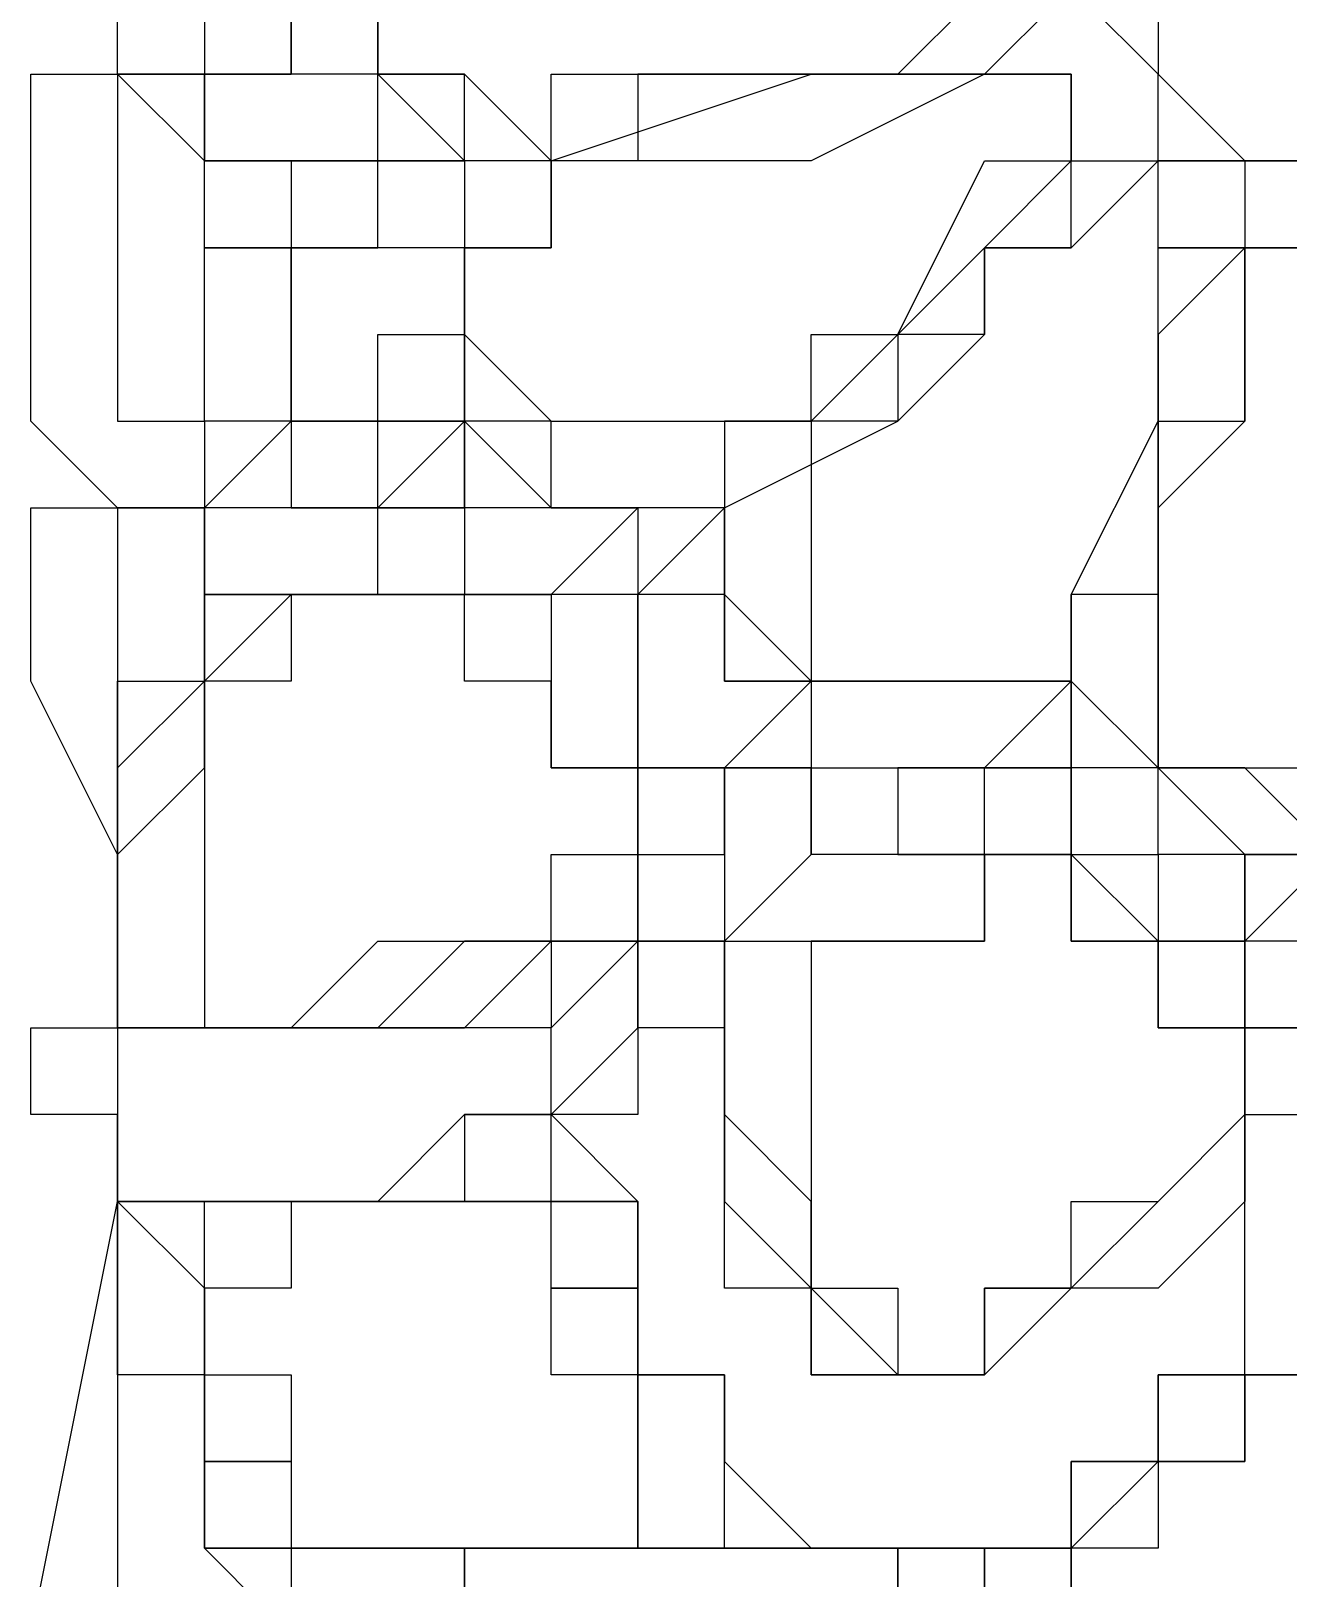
# Model space of a CAD drawing. Header units: millimetres. Extents: x 0 to 600, y 0 to 450.
# Drawn here: x 457 to 471.5, y 206.66 to 224.5 of the extents above; entities that cross this region are included whole.
import ezdxf

# ---------------------------------------------------------------- set-up
doc = ezdxf.new("R2010")
doc.units = ezdxf.units.MM
doc.layers.add('Engraving', color=1, linetype='Continuous')

msp = doc.modelspace()

# ---------------------------------------------------------------- linework, layer by layer
at = {"layer": 'Engraving'}
for p, q in [((458, 224), (458, 225)), ((459, 225), (459, 224)), ((460, 224), (460, 225)), ((460, 224), (460, 225)), ((460, 225), (460, 224)), ((461, 225), (461, 224)), ((461, 224), (461, 225)), ((461, 225), (461, 224)), ((467, 224), (468, 225)), ((469, 225), (468, 224)), ((470, 224), (469, 225)), ((470, 225), (470, 224)), ((457, 222), (457, 224)), ((457, 224), (458, 224)), ((458, 224), (458, 224)), ((458, 224), (458, 224)), ((458, 224), (458, 224)), ((458, 224), (458, 224)), ((458, 224), (458, 224)), ((458, 224), (458, 224)), ((458, 224), (459, 224)), ((459, 223), (458, 224)), ((458, 224), (458, 224)), ((458, 224), (458, 224)), ((458, 224), (458, 224)), ((458, 224), (458, 224)), ((458, 224), (458, 223)), ((459, 224), (458, 224)), ((458, 224), (458, 224)), ((459, 224), (459, 224)), ((459, 224), (459, 223)), ((459, 223), (459, 224)), ((459, 224), (459, 224)), ((459, 224), (459, 224)), ((459, 224), (460, 224)), ((460, 224), (459, 224)), ((459, 224), (459, 224)), ((459, 224), (459, 224)), ((459, 224), (459, 224)), ((459, 224), (459, 223)), ((459, 224), (459, 224)), ((461, 224), (460, 224)), ((460, 224), (460, 224)), ((461, 224), (461, 224)), ((461, 224), (461, 224)), ((461, 224), (461, 224)), ((461, 224), (461, 224)), ((461, 224), (461, 224)), ((461, 224), (461, 224)), ((461, 224), (462, 223)), ((461, 223), (461, 224)), ((461, 224), (461, 224)), ((462, 224), (461, 224)), ((461, 224), (461, 224)), ((461, 224), (461, 224)), ((461, 224), (462, 224)), ((462, 223), (462, 224)), ((462, 224), (462, 224)), ((462, 224), (462, 224)), ((462, 224), (463, 223)), ((463, 223), (466, 224)), ((463, 223), (463, 224)), ((463, 224), (464, 224)), ((465, 224), (464, 224)), ((464, 224), (464, 223)), ((464, 224), (464, 224)), ((464, 224), (465, 224)), ((464, 224), (464, 224)), ((466, 224), (465, 224)), ((465, 224), (465, 224)), ((465, 224), (466, 224)), ((466, 224), (467, 224)), ((468, 224), (466, 223)), ((467, 224), (466, 224)), ((466, 224), (466, 224)), ((466, 224), (466, 224)), ((466, 224), (467, 224)), ((467, 224), (467, 224)), ((467, 224), (468, 224)), ((468, 224), (467, 224)), ((467, 224), (467, 224)), ((468, 224), (469, 224)), ((469, 224), (468, 224)), ((468, 224), (468, 224)), ((468, 224), (468, 224)), ((469, 224), (469, 224)), ((469, 224), (469, 224)), ((469, 224), (469, 224)), ((469, 224), (469, 224)), ((469, 224), (469, 224)), ((469, 224), (469, 223)), ((469, 223), (469, 224)), ((469, 224), (469, 224)), ((469, 224), (469, 224)), ((469, 224), (469, 224)), ((469, 224), (469, 224)), ((470, 223), (470, 224)), ((470, 224), (470, 224)), ((470, 224), (470, 224)), ((470, 224), (470, 224)), ((470, 224), (470, 224)), ((470, 224), (471, 223)), ((458, 223), (458, 222)), ((459, 223), (459, 223)), ((459, 223), (460, 223)), ((459, 222), (459, 223)), ((459, 223), (459, 223)), ((459, 223), (459, 223)), ((460, 223), (459, 223)), ((459, 223), (459, 223)), ((459, 223), (460, 223)), ((460, 223), (460, 222)), ((460, 223), (460, 223)), ((461, 223), (460, 223)), ((460, 223), (460, 223)), ((460, 223), (460, 223)), ((460, 223), (460, 223)), ((460, 223), (460, 223)), ((460, 223), (460, 223)), ((460, 223), (460, 223)), ((460, 223), (461, 223)), ((461, 222), (461, 223)), ((461, 223), (462, 223)), ((462, 223), (461, 223)), ((461, 223), (461, 223)), ((461, 223), (461, 223)), ((461, 223), (462, 223)), ((462, 223), (461, 223)), ((461, 223), (461, 223)), ((461, 223), (461, 223)), ((461, 223), (461, 223)), ((462, 223), (462, 223)), ((462, 223), (462, 223)), ((462, 223), (462, 222)), ((462, 223), (462, 223)), ((462, 223), (462, 223)), ((462, 223), (462, 223)), ((462, 223), (462, 223)), ((462, 223), (462, 223)), ((462, 223), (462, 223)), ((462, 223), (462, 223)), ((463, 223), (462, 223)), ((462, 223), (462, 223)), ((462, 223), (462, 223)), ((463, 222), (463, 223)), ((463, 223), (463, 223)), ((463, 223), (463, 223)), ((464, 223), (463, 223)), ((463, 223), (463, 223)), ((463, 223), (463, 222)), ((463, 223), (463, 223)), ((464, 223), (463, 223)), ((463, 223), (463, 223)), ((463, 223), (463, 223)), ((463, 223), (463, 223)), ((463, 223), (463, 223)), ((465, 223), (464, 223)), ((464, 223), (464, 223)), ((466, 223), (465, 223)), ((466, 223), (466, 223)), ((467, 221), (468, 223)), ((469, 223), (468, 222)), ((468, 223), (469, 223)), ((469, 222), (469, 223)), ((469, 223), (470, 223)), ((470, 223), (469, 222)), ((469, 223), (469, 223)), ((469, 223), (469, 223)), ((469, 223), (469, 223)), ((469, 223), (469, 223)), ((469, 223), (469, 223)), ((469, 223), (469, 223)), ((470, 223), (470, 223)), ((470, 223), (470, 223)), ((470, 223), (470, 223)), ((470, 223), (471, 223)), ((470, 222), (470, 223)), ((470, 223), (470, 223)), ((470, 223), (470, 223)), ((470, 223), (470, 223)), ((471, 223), (470, 223)), ((471, 223), (471, 223)), ((471, 223), (471, 223)), ((471, 223), (471, 222)), ((471, 223), (471, 223)), ((472, 223), (471, 223)), ((471, 223), (471, 223)), ((471, 223), (471, 223)), ((471, 223), (471, 223)), ((471, 223), (472, 223)), ((457, 220), (457, 222)), ((458, 222), (458, 220)), ((459, 221), (459, 222)), ((459, 222), (460, 222)), ((460, 222), (459, 222)), ((460, 222), (460, 222)), ((460, 222), (460, 222)), ((460, 222), (460, 221)), ((460, 222), (460, 222)), ((460, 222), (460, 222)), ((460, 221), (460, 222)), ((460, 222), (460, 222)), ((460, 222), (460, 222)), ((460, 222), (461, 222)), ((461, 222), (460, 222)), ((460, 222), (460, 221)), ((461, 222), (461, 222)), ((462, 222), (461, 222)), ((461, 222), (461, 222)), ((461, 222), (461, 222)), ((461, 222), (461, 222)), ((462, 221), (462, 222)), ((462, 222), (462, 222)), ((462, 222), (462, 222)), ((462, 222), (462, 222)), ((462, 222), (463, 222)), ((463, 222), (462, 222)), ((462, 222), (462, 222)), ((462, 222), (462, 221)), ((462, 222), (462, 222)), ((462, 222), (462, 222)), ((462, 222), (462, 221)), ((462, 221), (462, 222)), ((462, 222), (462, 222)), ((462, 222), (462, 222)), ((462, 222), (462, 222)), ((462, 222), (462, 222)), ((462, 222), (462, 222)), ((462, 222), (462, 222)), ((463, 222), (463, 222)), ((463, 222), (463, 222)), ((468, 222), (466, 220)), ((468, 221), (468, 222)), ((468, 222), (469, 222)), ((469, 222), (468, 222)), ((468, 222), (468, 221)), ((471, 222), (470, 221)), ((470, 221), (470, 222)), ((470, 222), (471, 222)), ((471, 222), (470, 222)), ((470, 222), (470, 222)), ((471, 221), (471, 222)), ((471, 222), (471, 222)), ((471, 222), (472, 222)), ((472, 222), (471, 222)), ((471, 222), (471, 221)), ((471, 222), (471, 222)), ((471, 222), (471, 222)), ((459, 220), (459, 221)), ((459, 221), (459, 221)), ((459, 221), (459, 221)), ((460, 221), (460, 221)), ((460, 221), (460, 220)), ((460, 220), (460, 221)), ((460, 221), (460, 221)), ((460, 221), (460, 221)), ((460, 221), (460, 221)), ((460, 221), (460, 221)), ((460, 221), (460, 220)), ((461, 220), (461, 221)), ((461, 221), (462, 221)), ((462, 220), (462, 221)), ((462, 221), (462, 221)), ((462, 221), (462, 221)), ((462, 221), (462, 221)), ((462, 221), (462, 221)), ((462, 221), (463, 220)), ((462, 221), (462, 221)), ((462, 221), (462, 220)), ((462, 221), (462, 221)), ((462, 221), (462, 221)), ((462, 221), (462, 221)), ((466, 220), (466, 221)), ((466, 221), (467, 221)), ((467, 220), (468, 221)), ((468, 221), (467, 221)), ((467, 221), (467, 220)), ((468, 221), (468, 221)), ((468, 221), (468, 221)), ((470, 221), (470, 220)), ((470, 220), (470, 221)), ((470, 221), (470, 221)), ((471, 220), (471, 221)), ((471, 221), (471, 221)), ((471, 221), (471, 221)), ((471, 221), (471, 220)), ((458, 219), (457, 220)), ((458, 220), (458, 220)), ((458, 220), (458, 220)), ((458, 220), (458, 220)), ((458, 220), (459, 220)), ((459, 219), (460, 220)), ((460, 220), (459, 220)), ((459, 220), (459, 219)), ((459, 220), (459, 220)), ((459, 220), (459, 220)), ((460, 220), (460, 220)), ((460, 220), (460, 220)), ((460, 220), (460, 220)), ((460, 220), (460, 220)), ((460, 220), (460, 220)), ((460, 220), (460, 220)), ((460, 220), (461, 220)), ((461, 220), (460, 220)), ((460, 220), (460, 220)), ((460, 220), (460, 220)), ((460, 220), (460, 219)), ((460, 220), (460, 220)), ((461, 220), (460, 220)), ((460, 220), (460, 220)), ((460, 220), (460, 220)), ((460, 220), (461, 220)), ((461, 220), (462, 220)), ((462, 220), (461, 219)), ((461, 219), (461, 220)), ((461, 220), (461, 220)), ((462, 220), (461, 220)), ((462, 219), (462, 220)), ((462, 220), (462, 220)), ((462, 220), (462, 220)), ((462, 220), (462, 220)), ((462, 220), (463, 219)), ((462, 219), (462, 220)), ((462, 220), (462, 220)), ((462, 220), (462, 219)), ((462, 220), (462, 220)), ((462, 220), (462, 220)), ((463, 220), (462, 220)), ((462, 220), (462, 220)), ((462, 220), (462, 220)), ((462, 220), (462, 220)), ((463, 219), (463, 220)), ((463, 220), (463, 220)), ((463, 220), (463, 220)), ((463, 220), (463, 220)), ((463, 220), (463, 220)), ((463, 220), (464, 220)), ((464, 220), (464, 220)), ((464, 220), (464, 220)), ((464, 220), (465, 220)), ((465, 219), (467, 220)), ((466, 220), (465, 220)), ((465, 220), (465, 219)), ((465, 220), (465, 220)), ((465, 220), (465, 220)), ((465, 220), (465, 220)), ((465, 220), (465, 220)), ((465, 220), (466, 220)), ((465, 220), (465, 220)), ((467, 220), (466, 220)), ((466, 220), (466, 220)), ((466, 220), (466, 219)), ((466, 220), (466, 220)), ((469, 218), (470, 220)), ((470, 218), (470, 220)), ((470, 220), (471, 220)), ((471, 220), (470, 219)), ((470, 220), (470, 218)), ((471, 220), (471, 220)), ((457, 217), (457, 219)), ((457, 219), (458, 219)), ((458, 219), (458, 219)), ((458, 219), (458, 219)), ((458, 219), (459, 219)), ((459, 219), (458, 219)), ((458, 219), (458, 219)), ((458, 219), (458, 217)), ((459, 219), (458, 219)), ((458, 219), (458, 219)), ((458, 219), (458, 219)), ((458, 219), (458, 219)), ((459, 219), (459, 219)), ((459, 219), (459, 219)), ((459, 219), (459, 219)), ((459, 219), (459, 218)), ((459, 218), (459, 219)), ((459, 219), (459, 219)), ((459, 219), (459, 219)), ((460, 219), (459, 219)), ((459, 219), (459, 219)), ((459, 219), (459, 219)), ((461, 219), (460, 219)), ((460, 219), (460, 219)), ((460, 219), (460, 219)), ((460, 219), (460, 219)), ((460, 219), (461, 219)), ((460, 219), (460, 219)), ((460, 219), (460, 219)), ((460, 219), (460, 219)), ((460, 219), (460, 219)), ((460, 219), (460, 219)), ((460, 219), (460, 219)), ((460, 219), (460, 219)), ((460, 219), (460, 219)), ((460, 219), (460, 219)), ((461, 218), (461, 219)), ((461, 219), (461, 219)), ((461, 219), (462, 219)), ((462, 219), (461, 219)), ((461, 219), (462, 219)), ((461, 219), (461, 219)), ((461, 219), (461, 219)), ((461, 219), (461, 219)), ((461, 219), (461, 219)), ((463, 219), (462, 219)), ((462, 219), (462, 218)), ((463, 219), (463, 219)), ((463, 219), (464, 219)), ((463, 218), (464, 219)), ((464, 219), (463, 219)), ((463, 219), (463, 219)), ((463, 219), (463, 219)), ((463, 219), (463, 219)), ((464, 219), (463, 219)), ((463, 219), (463, 219)), ((464, 218), (465, 219)), ((464, 219), (464, 219)), ((464, 219), (464, 219)), ((464, 219), (464, 219)), ((464, 219), (464, 219)), ((464, 219), (464, 219)), ((464, 219), (464, 219)), ((464, 219), (464, 219)), ((464, 219), (464, 218)), ((464, 219), (464, 219)), ((464, 219), (464, 219)), ((464, 219), (464, 219)), ((464, 219), (464, 219)), ((464, 219), (464, 219)), ((465, 219), (464, 219)), ((464, 219), (464, 219)), ((465, 219), (465, 219)), ((465, 219), (465, 219)), ((465, 219), (465, 219)), ((465, 219), (465, 219)), ((465, 219), (465, 218)), ((465, 218), (465, 219)), ((465, 219), (465, 219)), ((465, 219), (465, 219)), ((465, 219), (465, 219)), ((466, 219), (466, 219)), ((466, 219), (466, 219)), ((466, 219), (466, 218)), ((470, 219), (470, 218)), ((459, 217), (460, 218)), ((459, 218), (460, 218)), ((460, 218), (459, 218)), ((459, 218), (459, 217)), ((459, 217), (459, 218)), ((459, 218), (459, 218)), ((460, 218), (460, 218)), ((460, 218), (460, 218)), ((460, 218), (460, 218)), ((460, 218), (461, 218)), ((461, 218), (460, 218)), ((460, 218), (460, 218)), ((460, 218), (460, 218)), ((460, 218), (460, 218)), ((460, 218), (460, 217)), ((461, 218), (461, 218)), ((461, 218), (461, 218)), ((461, 218), (461, 218)), ((461, 218), (462, 218)), ((462, 218), (461, 218)), ((461, 218), (461, 218)), ((461, 218), (461, 218)), ((461, 218), (461, 218)), ((462, 218), (461, 218)), ((461, 218), (461, 218)), ((462, 218), (462, 218)), ((462, 218), (463, 218)), ((462, 217), (462, 218)), ((462, 218), (462, 218)), ((462, 218), (462, 218)), ((463, 218), (462, 218)), ((462, 218), (462, 218)), ((462, 218), (462, 218)), ((462, 218), (462, 218)), ((462, 218), (463, 218)), ((463, 218), (463, 218)), ((463, 218), (463, 217)), ((464, 218), (463, 218)), ((463, 218), (463, 218)), ((463, 218), (463, 218)), ((463, 218), (463, 218)), ((463, 218), (463, 218)), ((463, 218), (463, 218)), ((463, 218), (463, 218)), ((463, 218), (463, 218)), ((464, 217), (464, 218)), ((464, 218), (464, 218)), ((464, 218), (464, 218)), ((465, 218), (464, 218)), ((464, 218), (464, 218)), ((464, 218), (464, 218)), ((464, 218), (464, 217)), ((465, 218), (465, 218)), ((465, 218), (465, 218)), ((465, 218), (465, 217)), ((465, 217), (465, 218)), ((465, 218), (465, 218)), ((465, 218), (465, 218)), ((465, 218), (465, 218)), ((465, 218), (465, 218)), ((466, 217), (465, 218)), ((465, 218), (465, 218)), ((465, 218), (465, 218)), ((466, 218), (466, 218)), ((466, 218), (466, 218)), ((466, 218), (466, 218)), ((466, 218), (466, 217)), ((470, 218), (469, 218)), ((469, 218), (469, 218)), ((469, 218), (469, 217)), ((469, 217), (469, 218)), ((469, 218), (469, 218)), ((469, 218), (469, 218)), ((469, 218), (469, 218)), ((470, 217), (470, 218)), ((470, 218), (470, 218)), ((470, 218), (470, 218)), ((470, 218), (470, 217)), ((458, 215), (457, 217)), ((459, 217), (458, 216)), ((458, 216), (458, 217)), ((458, 217), (459, 217)), ((458, 217), (458, 216)), ((459, 216), (459, 217)), ((459, 217), (459, 217)), ((460, 217), (459, 217)), ((459, 217), (459, 217)), ((459, 217), (459, 217)), ((459, 217), (459, 217)), ((459, 217), (459, 216)), ((459, 217), (459, 217)), ((459, 217), (459, 217)), ((463, 217), (462, 217)), ((463, 217), (463, 217)), ((463, 217), (463, 216)), ((463, 216), (463, 217)), ((463, 217), (463, 217)), ((463, 217), (463, 217)), ((463, 217), (463, 217)), ((464, 216), (464, 217)), ((464, 217), (464, 217)), ((464, 217), (464, 217)), ((464, 217), (464, 217)), ((464, 217), (464, 217)), ((464, 217), (464, 217)), ((464, 217), (464, 217)), ((464, 217), (464, 216)), ((465, 217), (466, 217)), ((466, 217), (465, 217)), ((465, 217), (465, 217)), ((465, 217), (465, 217)), ((465, 216), (466, 217)), ((466, 217), (466, 217)), ((466, 217), (466, 217)), ((466, 217), (466, 217)), ((466, 217), (466, 216)), ((466, 217), (466, 217)), ((466, 217), (466, 217)), ((467, 217), (466, 217)), ((466, 217), (466, 217)), ((466, 217), (466, 217)), ((466, 217), (466, 217)), ((466, 217), (466, 217)), ((466, 217), (467, 217)), ((468, 217), (467, 217)), ((467, 217), (467, 217)), ((467, 217), (467, 217)), ((467, 217), (467, 217)), ((467, 217), (467, 217)), ((467, 217), (467, 217)), ((467, 217), (468, 217)), ((468, 216), (469, 217)), ((469, 217), (468, 217)), ((468, 217), (468, 217)), ((468, 217), (468, 217)), ((468, 217), (469, 217)), ((468, 217), (468, 217)), ((468, 217), (468, 217)), ((468, 217), (468, 217)), ((469, 216), (469, 217)), ((469, 217), (469, 217)), ((469, 217), (470, 216)), ((469, 217), (469, 217)), ((469, 217), (469, 217)), ((469, 217), (469, 216)), ((469, 217), (469, 217)), ((469, 217), (469, 217)), ((469, 217), (469, 217)), ((469, 217), (469, 217)), ((470, 216), (470, 217)), ((470, 217), (470, 217)), ((470, 217), (470, 217)), ((470, 217), (470, 217)), ((470, 217), (470, 217)), ((470, 217), (470, 217)), ((470, 217), (470, 217)), ((470, 217), (470, 217)), ((470, 217), (470, 216)), ((458, 215), (459, 216)), ((458, 216), (458, 216)), ((458, 216), (458, 215)), ((458, 215), (458, 216)), ((458, 216), (458, 216)), ((458, 216), (458, 215)), ((459, 216), (459, 216)), ((459, 216), (459, 216)), ((459, 216), (459, 215)), ((463, 216), (464, 216)), ((464, 216), (463, 216)), ((463, 216), (463, 216)), ((464, 216), (464, 216)), ((464, 216), (464, 216)), ((464, 216), (464, 215)), ((464, 215), (464, 216)), ((464, 216), (464, 216)), ((464, 216), (464, 216)), ((464, 216), (464, 216)), ((465, 216), (464, 216)), ((464, 216), (464, 216)), ((464, 216), (464, 216)), ((464, 216), (464, 216)), ((464, 216), (464, 216)), ((464, 216), (464, 216)), ((464, 216), (465, 216)), ((465, 215), (465, 216)), ((465, 216), (465, 216)), ((465, 216), (466, 216)), ((466, 216), (465, 216)), ((465, 216), (465, 215)), ((466, 216), (465, 216)), ((465, 216), (465, 216)), ((466, 216), (466, 216)), ((466, 216), (466, 216)), ((466, 216), (466, 216)), ((466, 216), (466, 216)), ((466, 216), (466, 215)), ((466, 215), (466, 216)), ((466, 216), (466, 216)), ((466, 216), (466, 216)), ((466, 215), (466, 216)), ((466, 216), (466, 216)), ((466, 216), (466, 216)), ((466, 216), (467, 216)), ((467, 216), (467, 216)), ((467, 216), (467, 216)), ((467, 216), (468, 216)), ((468, 216), (467, 216)), ((467, 216), (467, 216)), ((467, 216), (467, 216)), ((467, 216), (467, 216)), ((467, 216), (467, 216)), ((467, 216), (467, 216)), ((467, 216), (467, 215)), ((468, 216), (468, 216)), ((468, 216), (468, 216)), ((468, 215), (468, 216)), ((468, 216), (469, 216)), ((469, 216), (468, 216)), ((468, 216), (468, 216)), ((468, 216), (468, 216)), ((468, 216), (468, 216)), ((468, 216), (468, 216)), ((469, 215), (469, 216)), ((469, 216), (469, 216)), ((469, 216), (469, 216)), ((470, 216), (469, 216)), ((469, 216), (469, 216)), ((469, 216), (469, 216)), ((469, 216), (469, 215)), ((469, 216), (469, 216)), ((469, 216), (469, 216)), ((469, 216), (469, 215)), ((469, 216), (469, 216)), ((469, 216), (469, 216)), ((469, 216), (469, 216)), ((469, 216), (469, 216)), ((470, 216), (470, 216)), ((470, 216), (470, 216)), ((470, 216), (471, 215)), ((470, 215), (470, 216)), ((470, 216), (470, 216)), ((470, 216), (470, 216)), ((471, 216), (470, 216)), ((470, 216), (470, 216)), ((470, 216), (471, 216)), ((471, 216), (471, 216)), ((472, 215), (471, 216)), ((471, 216), (471, 216)), ((471, 216), (471, 216)), ((471, 216), (471, 216)), ((471, 216), (471, 216)), ((471, 216), (472, 216)), ((458, 214), (458, 215)), ((458, 215), (458, 215)), ((458, 214), (458, 215)), ((458, 215), (458, 215)), ((458, 215), (458, 215)), ((458, 215), (458, 215)), ((458, 215), (458, 214)), ((458, 215), (458, 215)), ((458, 215), (458, 215)), ((458, 215), (458, 215)), ((458, 215), (458, 215)), ((459, 215), (459, 215)), ((459, 215), (459, 214)), ((463, 214), (463, 215)), ((463, 215), (464, 215)), ((464, 215), (464, 215)), ((464, 215), (464, 215)), ((464, 215), (464, 215)), ((464, 215), (464, 215)), ((464, 215), (464, 215)), ((464, 215), (464, 214)), ((464, 215), (464, 215)), ((464, 215), (464, 215)), ((464, 215), (464, 215)), ((464, 215), (464, 215)), ((464, 214), (464, 215)), ((464, 215), (464, 215)), ((464, 215), (464, 215)), ((464, 215), (464, 215)), ((464, 215), (464, 215)), ((464, 215), (465, 215)), ((466, 215), (465, 214)), ((465, 214), (466, 215)), ((465, 215), (465, 215)), ((465, 215), (465, 215)), ((465, 215), (465, 215)), ((465, 215), (465, 215)), ((465, 215), (465, 215)), ((465, 215), (465, 214)), ((466, 215), (466, 215)), ((466, 215), (466, 215)), ((466, 215), (466, 215)), ((467, 215), (466, 215)), ((468, 215), (467, 215)), ((467, 215), (467, 215)), ((467, 215), (467, 215)), ((467, 215), (467, 215)), ((467, 215), (467, 215)), ((467, 215), (467, 215)), ((467, 215), (467, 215)), ((467, 215), (468, 215)), ((468, 214), (468, 215)), ((468, 215), (468, 215)), ((468, 215), (469, 215)), ((469, 215), (468, 215)), ((468, 215), (468, 214)), ((469, 215), (468, 215)), ((468, 215), (468, 215)), ((468, 215), (468, 215)), ((468, 215), (468, 215)), ((468, 215), (468, 215)), ((468, 215), (468, 215)), ((469, 215), (469, 215)), ((469, 215), (469, 215)), ((469, 215), (469, 215)), ((469, 215), (469, 214)), ((469, 214), (469, 215)), ((469, 215), (469, 215)), ((470, 214), (469, 215)), ((469, 215), (469, 215)), ((469, 215), (469, 215)), ((469, 215), (469, 215)), ((469, 215), (469, 215)), ((469, 215), (470, 215)), ((469, 215), (469, 215)), ((471, 215), (470, 215)), ((470, 215), (470, 215)), ((470, 215), (470, 214)), ((471, 214), (472, 215)), ((471, 215), (471, 215)), ((471, 215), (471, 215)), ((471, 215), (472, 215)), ((472, 215), (471, 215)), ((471, 215), (471, 215)), ((471, 215), (471, 214)), ((471, 214), (471, 215)), ((471, 215), (471, 215)), ((471, 215), (471, 215)), ((471, 215), (471, 215)), ((471, 215), (471, 215)), ((471, 215), (471, 215)), ((471, 215), (471, 215)), ((458, 213), (458, 214)), ((458, 214), (458, 214)), ((458, 214), (458, 214)), ((458, 214), (458, 214)), ((458, 214), (458, 213)), ((458, 213), (458, 214)), ((458, 214), (458, 214)), ((458, 214), (458, 214)), ((458, 214), (458, 214)), ((458, 214), (458, 214)), ((458, 214), (458, 214)), ((458, 214), (458, 214)), ((459, 214), (459, 214)), ((459, 214), (459, 214)), ((459, 214), (459, 214)), ((459, 214), (459, 214)), ((459, 214), (459, 213)), ((460, 213), (461, 214)), ((462, 214), (461, 213)), ((461, 214), (461, 214)), ((461, 214), (462, 214)), ((462, 213), (463, 214)), ((463, 214), (462, 214)), ((462, 214), (463, 214)), ((463, 214), (464, 214)), ((463, 213), (464, 214)), ((464, 214), (463, 214)), ((463, 214), (463, 213)), ((464, 214), (463, 214)), ((463, 214), (463, 214)), ((464, 214), (464, 214)), ((464, 214), (464, 214)), ((464, 214), (464, 214)), ((464, 214), (464, 214)), ((464, 214), (464, 213)), ((464, 214), (464, 214)), ((464, 213), (464, 214)), ((464, 214), (465, 214)), ((465, 214), (464, 214)), ((465, 214), (465, 214)), ((465, 214), (465, 214)), ((465, 214), (465, 214)), ((465, 214), (465, 213)), ((465, 213), (465, 214)), ((465, 214), (465, 214)), ((465, 214), (465, 213)), ((465, 213), (465, 214)), ((465, 214), (465, 214)), ((465, 214), (465, 214)), ((465, 214), (466, 214)), ((465, 214), (465, 214)), ((465, 214), (465, 214)), ((465, 214), (465, 214)), ((465, 214), (465, 214)), ((465, 214), (465, 214)), ((465, 214), (465, 214)), ((465, 214), (465, 214)), ((465, 214), (465, 214)), ((465, 214), (465, 214)), ((466, 214), (466, 214)), ((466, 214), (466, 214)), ((466, 214), (466, 214)), ((466, 214), (466, 214)), ((466, 214), (467, 214)), ((467, 214), (466, 214)), ((466, 214), (466, 214)), ((466, 214), (466, 214)), ((466, 214), (466, 214)), ((466, 214), (466, 214)), ((466, 214), (466, 214)), ((466, 214), (466, 213)), ((467, 214), (467, 214)), ((467, 214), (467, 214)), ((467, 214), (468, 214)), ((468, 214), (467, 214)), ((467, 214), (467, 214)), ((468, 214), (468, 214)), ((468, 214), (468, 214)), ((469, 214), (469, 214)), ((469, 214), (469, 214)), ((469, 214), (470, 214)), ((470, 214), (469, 214)), ((469, 214), (469, 214)), ((469, 214), (469, 214)), ((469, 214), (469, 214)), ((470, 214), (470, 214)), ((470, 214), (470, 213)), ((470, 213), (470, 214)), ((470, 214), (470, 214)), ((470, 214), (470, 214)), ((471, 214), (470, 214)), ((470, 214), (470, 214)), ((470, 214), (470, 214)), ((470, 214), (470, 214)), ((470, 214), (471, 214)), ((471, 213), (471, 214)), ((471, 214), (471, 214)), ((471, 214), (471, 214)), ((472, 214), (471, 214)), ((471, 214), (471, 213)), ((471, 214), (471, 214)), ((471, 214), (471, 214)), ((471, 214), (471, 214)), ((471, 214), (471, 214)), ((471, 214), (471, 214)), ((471, 214), (471, 214)), ((457, 212), (457, 213)), ((457, 213), (458, 213)), ((458, 213), (458, 213)), ((458, 213), (458, 213)), ((458, 213), (459, 213)), ((459, 213), (458, 213)), ((458, 213), (458, 213)), ((458, 213), (458, 213)), ((458, 213), (458, 213)), ((458, 213), (458, 213)), ((458, 213), (458, 213)), ((458, 213), (458, 213)), ((458, 213), (458, 212)), ((459, 213), (458, 213)), ((459, 213), (459, 213)), ((459, 213), (460, 213)), ((460, 213), (459, 213)), ((459, 213), (459, 213)), ((459, 213), (459, 213)), ((460, 213), (459, 213)), ((459, 213), (459, 213)), ((459, 213), (459, 213)), ((459, 213), (460, 213)), ((460, 213), (461, 213)), ((461, 213), (460, 213)), ((460, 213), (460, 213)), ((461, 213), (460, 213)), ((460, 213), (460, 213)), ((460, 213), (460, 213)), ((461, 213), (461, 213)), ((461, 213), (461, 213)), ((461, 213), (462, 213)), ((462, 213), (461, 213)), ((461, 213), (461, 213)), ((461, 213), (461, 213)), ((463, 213), (462, 213)), ((464, 213), (463, 212)), ((463, 212), (463, 213)), ((463, 212), (464, 213)), ((465, 213), (464, 213)), ((464, 213), (464, 213)), ((464, 213), (464, 213)), ((464, 213), (464, 212)), ((465, 213), (465, 212)), ((465, 212), (465, 213)), ((465, 213), (465, 213)), ((465, 213), (465, 213)), ((465, 212), (465, 213)), ((466, 213), (466, 213)), ((466, 213), (466, 212)), ((470, 213), (471, 213)), ((471, 213), (470, 213)), ((470, 213), (470, 213)), ((470, 213), (470, 213)), ((470, 213), (470, 213)), ((471, 213), (471, 213)), ((471, 213), (471, 213)), ((471, 213), (471, 213)), ((471, 213), (471, 213)), ((471, 213), (471, 212)), ((471, 212), (471, 213)), ((471, 213), (471, 213)), ((471, 213), (471, 213)), ((471, 213), (471, 213)), ((471, 213), (471, 213)), ((471, 213), (471, 213)), ((472, 213), (471, 213)), ((471, 213), (471, 213)), ((471, 213), (471, 213)), ((471, 213), (472, 213)), ((458, 212), (457, 212)), ((457, 212), (457, 212)), ((458, 211), (458, 212)), ((458, 212), (458, 212)), ((458, 212), (458, 211)), ((461, 211), (462, 212)), ((463, 212), (462, 212)), ((462, 212), (462, 211)), ((462, 212), (462, 212)), ((462, 212), (462, 212)), ((462, 212), (462, 212)), ((462, 212), (463, 212)), ((463, 212), (463, 212)), ((463, 212), (463, 212)), ((463, 211), (463, 212)), ((463, 212), (463, 212)), ((464, 212), (463, 212)), ((463, 212), (463, 212)), ((463, 212), (464, 211)), ((464, 212), (464, 212)), ((465, 212), (465, 212)), ((465, 212), (465, 211)), ((465, 211), (465, 212)), ((466, 211), (465, 212)), ((466, 212), (466, 212)), ((466, 212), (466, 211)), ((470, 211), (471, 212)), ((471, 212), (470, 211)), ((470, 211), (471, 212)), ((471, 212), (471, 212)), ((471, 212), (471, 212)), ((471, 212), (472, 212)), ((471, 211), (471, 212)), ((471, 212), (471, 212)), ((471, 212), (471, 212)), ((471, 212), (471, 212)), ((471, 212), (471, 212)), ((471, 212), (471, 211)), ((471, 212), (471, 212)), ((471, 212), (471, 212)), ((457, 206), (458, 211)), ((458, 211), (458, 211)), ((458, 211), (458, 211)), ((458, 211), (459, 210)), ((458, 210), (458, 211)), ((458, 211), (458, 210)), ((459, 211), (458, 211)), ((458, 211), (458, 211)), ((458, 211), (459, 211)), ((459, 210), (459, 211)), ((459, 211), (460, 211)), ((460, 211), (459, 211)), ((459, 211), (459, 211)), ((459, 211), (459, 211)), ((459, 211), (459, 211)), ((459, 211), (459, 211)), ((459, 211), (459, 211)), ((459, 211), (459, 211)), ((459, 211), (459, 211)), ((459, 211), (460, 211)), ((459, 211), (459, 211)), ((459, 211), (459, 211)), ((460, 211), (460, 211)), ((460, 211), (460, 211)), ((460, 211), (460, 211)), ((460, 211), (461, 211)), ((461, 211), (460, 211)), ((460, 211), (460, 211)), ((460, 211), (460, 211)), ((461, 211), (460, 211)), ((460, 211), (460, 211)), ((460, 211), (460, 211)), ((460, 211), (460, 210)), ((460, 211), (460, 211)), ((460, 211), (461, 211)), ((461, 211), (461, 211)), ((461, 211), (461, 211)), ((461, 211), (461, 211)), ((461, 211), (461, 211)), ((461, 211), (461, 211)), ((462, 211), (461, 211)), ((461, 211), (461, 211)), ((461, 211), (461, 211)), ((461, 211), (461, 211)), ((461, 211), (461, 211)), ((461, 211), (461, 211)), ((461, 211), (461, 211)), ((461, 211), (462, 211)), ((462, 211), (461, 211)), ((461, 211), (461, 211)), ((461, 211), (461, 211)), ((461, 211), (461, 211)), ((461, 211), (461, 211)), ((461, 211), (461, 211)), ((461, 211), (461, 211)), ((461, 211), (461, 211)), ((462, 211), (462, 211)), ((462, 211), (462, 211)), ((462, 211), (462, 211)), ((462, 211), (462, 211)), ((462, 211), (463, 211)), ((463, 211), (462, 211)), ((462, 211), (462, 211)), ((462, 211), (462, 211)), ((462, 211), (462, 211)), ((462, 211), (462, 211)), ((463, 211), (463, 211)), ((463, 211), (463, 211)), ((463, 211), (464, 211)), ((463, 210), (463, 211)), ((463, 211), (463, 211)), ((463, 211), (463, 211)), ((463, 211), (463, 211)), ((464, 211), (463, 211)), ((464, 211), (464, 210)), ((464, 210), (464, 211)), ((464, 211), (464, 211)), ((464, 211), (464, 211)), ((464, 211), (464, 211)), ((464, 211), (464, 211)), ((464, 211), (464, 211)), ((464, 211), (464, 211)), ((464, 211), (464, 211)), ((464, 211), (464, 210)), ((465, 211), (465, 211)), ((465, 211), (466, 210)), ((465, 210), (465, 211)), ((465, 211), (465, 211)), ((466, 210), (466, 211)), ((466, 211), (466, 211)), ((466, 211), (466, 211)), ((466, 211), (466, 211)), ((466, 211), (466, 211)), ((466, 211), (466, 210)), ((469, 210), (470, 211)), ((470, 211), (469, 210)), ((469, 210), (469, 211)), ((469, 211), (470, 211)), ((470, 211), (470, 211)), ((471, 211), (470, 210)), ((471, 210), (471, 211)), ((471, 211), (471, 211)), ((471, 211), (471, 211)), ((458, 209), (458, 210)), ((458, 210), (458, 210)), ((458, 210), (458, 210)), ((458, 210), (458, 209)), ((459, 210), (459, 210)), ((459, 210), (459, 210)), ((459, 210), (459, 209)), ((459, 209), (459, 210)), ((459, 210), (459, 210)), ((459, 210), (459, 210)), ((459, 210), (459, 210)), ((460, 210), (459, 210)), ((459, 210), (459, 210)), ((459, 210), (459, 210)), ((459, 210), (459, 210)), ((459, 210), (459, 209)), ((463, 209), (463, 210)), ((463, 210), (463, 210)), ((463, 210), (464, 210)), ((464, 210), (463, 210)), ((464, 210), (464, 210)), ((464, 210), (464, 210)), ((464, 210), (464, 210)), ((464, 210), (464, 210)), ((464, 210), (464, 210)), ((464, 210), (464, 209)), ((464, 210), (464, 210)), ((464, 209), (464, 210)), ((464, 210), (464, 210)), ((464, 210), (464, 210)), ((464, 210), (464, 210)), ((464, 210), (464, 210)), ((464, 210), (464, 210)), ((464, 210), (464, 210)), ((464, 210), (464, 210)), ((464, 210), (464, 210)), ((464, 210), (464, 210)), ((464, 210), (464, 209)), ((466, 210), (465, 210)), ((465, 210), (465, 210)), ((465, 210), (465, 210)), ((466, 210), (466, 210)), ((466, 210), (466, 210)), ((466, 210), (466, 210)), ((466, 210), (466, 209)), ((466, 209), (466, 210)), ((467, 209), (466, 210)), ((466, 210), (466, 210)), ((466, 210), (466, 210)), ((466, 210), (466, 210)), ((466, 210), (466, 210)), ((466, 210), (467, 210)), ((467, 210), (467, 209)), ((468, 209), (469, 210)), ((469, 210), (468, 209)), ((469, 210), (468, 210)), ((468, 210), (468, 209)), ((468, 209), (468, 210)), ((468, 210), (468, 210)), ((468, 210), (468, 210)), ((468, 210), (469, 210)), ((469, 210), (469, 210)), ((470, 210), (469, 210)), ((469, 210), (469, 210)), ((469, 210), (469, 210)), ((471, 209), (471, 210)), ((471, 210), (471, 210)), ((459, 209), (458, 209)), ((458, 209), (458, 209)), ((458, 209), (458, 205)), ((459, 209), (459, 209)), ((459, 209), (459, 209)), ((459, 209), (459, 209)), ((459, 209), (459, 208)), ((459, 208), (459, 209)), ((459, 208), (459, 209)), ((459, 209), (459, 209)), ((459, 209), (459, 209)), ((459, 209), (459, 209)), ((459, 209), (459, 209)), ((459, 209), (459, 209)), ((459, 209), (459, 209)), ((459, 209), (459, 209)), ((459, 209), (460, 209)), ((460, 209), (460, 209)), ((460, 209), (460, 209)), ((460, 209), (460, 208)), ((464, 209), (463, 209)), ((464, 209), (464, 209)), ((464, 209), (464, 209)), ((464, 209), (464, 209)), ((464, 209), (464, 209)), ((464, 209), (464, 209)), ((464, 209), (464, 209)), ((464, 209), (464, 208)), ((464, 208), (464, 209)), ((464, 209), (464, 209)), ((464, 209), (464, 209)), ((464, 209), (464, 209)), ((464, 209), (464, 209)), ((464, 209), (464, 209)), ((464, 209), (464, 209)), ((465, 209), (464, 209)), ((464, 209), (464, 209)), ((464, 209), (464, 209)), ((464, 209), (464, 209)), ((464, 209), (465, 209)), ((465, 208), (465, 209)), ((465, 209), (465, 209)), ((465, 209), (465, 209)), ((465, 209), (465, 209)), ((465, 209), (465, 208)), ((466, 209), (466, 209)), ((466, 209), (467, 209)), ((467, 209), (466, 209)), ((466, 209), (466, 209)), ((467, 209), (467, 209)), ((467, 209), (467, 209)), ((467, 209), (467, 209)), ((467, 209), (467, 209)), ((467, 209), (468, 209)), ((468, 209), (467, 209)), ((467, 209), (467, 209)), ((467, 209), (467, 209)), ((467, 209), (467, 209)), ((468, 209), (467, 209)), ((467, 209), (467, 209)), ((467, 209), (467, 209)), ((467, 209), (467, 209)), ((467, 209), (467, 209)), ((467, 209), (467, 209)), ((467, 209), (467, 209)), ((467, 209), (467, 209)), ((467, 209), (468, 209)), ((468, 209), (468, 209)), ((468, 209), (468, 209)), ((468, 209), (468, 209)), ((468, 209), (468, 209)), ((468, 209), (468, 209)), ((471, 209), (470, 209)), ((470, 209), (470, 208)), ((470, 208), (470, 209)), ((470, 209), (471, 209)), ((471, 208), (471, 209)), ((471, 209), (471, 209)), ((471, 209), (471, 209)), ((471, 209), (472, 209)), ((472, 209), (471, 209)), ((471, 209), (471, 209)), ((471, 209), (471, 208)), ((472, 209), (471, 209)), ((471, 209), (471, 209)), ((471, 209), (471, 209)), ((471, 209), (471, 209)), ((459, 208), (459, 208)), ((459, 208), (459, 208)), ((459, 208), (459, 208)), ((459, 208), (459, 208)), ((459, 208), (459, 207)), ((459, 207), (459, 208)), ((459, 208), (459, 208)), ((459, 208), (459, 208)), ((459, 208), (459, 208)), ((459, 208), (459, 208)), ((459, 208), (459, 208)), ((459, 207), (459, 208)), ((459, 208), (459, 208)), ((459, 208), (459, 208)), ((459, 208), (460, 208)), ((460, 208), (459, 208)), ((460, 208), (460, 208)), ((460, 208), (460, 208)), ((460, 208), (460, 208)), ((460, 208), (460, 208)), ((460, 208), (460, 208)), ((460, 208), (460, 207)), ((464, 208), (464, 208)), ((464, 208), (464, 208)), ((464, 208), (464, 207)), ((464, 207), (464, 208)), ((464, 208), (464, 208)), ((464, 208), (464, 208)), ((464, 208), (464, 208)), ((464, 208), (464, 208)), ((464, 208), (464, 208)), ((465, 207), (465, 208)), ((465, 208), (465, 208)), ((465, 208), (465, 208)), ((465, 208), (465, 208)), ((465, 208), (465, 208)), ((465, 208), (465, 208)), ((465, 208), (465, 208)), ((465, 208), (465, 208)), ((465, 208), (465, 208)), ((465, 208), (466, 207)), ((469, 207), (470, 208)), ((470, 208), (469, 208)), ((469, 208), (469, 208)), ((469, 208), (469, 207)), ((469, 207), (469, 208)), ((469, 208), (469, 208)), ((469, 208), (470, 208)), ((470, 208), (470, 208)), ((470, 208), (470, 208)), ((470, 208), (470, 208)), ((470, 208), (470, 208)), ((470, 208), (470, 208)), ((470, 208), (470, 208)), ((470, 208), (471, 208)), ((471, 208), (470, 208)), ((470, 208), (470, 208)), ((470, 208), (470, 208)), ((470, 208), (470, 208)), ((470, 208), (470, 208)), ((470, 208), (470, 207)), ((470, 208), (470, 208)), ((470, 208), (470, 208)), ((470, 208), (470, 208)), ((470, 208), (470, 208)), ((470, 208), (470, 208)), ((470, 208), (470, 208)), ((470, 208), (470, 208)), ((470, 208), (470, 208)), ((471, 208), (471, 208)), ((471, 208), (471, 208)), ((471, 208), (471, 208)), ((471, 208), (471, 208)), ((471, 208), (471, 208)), ((459, 207), (459, 207)), ((459, 207), (460, 207)), ((460, 206), (459, 207)), ((459, 207), (459, 207)), ((459, 207), (459, 207)), ((459, 207), (459, 207)), ((460, 207), (459, 207)), ((460, 207), (460, 206)), ((461, 207), (460, 207)), ((460, 207), (460, 207)), ((460, 207), (460, 207)), ((460, 207), (460, 207)), ((460, 207), (460, 207)), ((460, 207), (460, 207)), ((460, 207), (460, 207)), ((460, 207), (460, 207)), ((460, 207), (460, 207)), ((460, 207), (461, 207)), ((462, 207), (461, 207)), ((461, 207), (461, 207)), ((461, 207), (461, 207)), ((461, 207), (462, 207)), ((461, 207), (461, 207)), ((461, 207), (461, 207)), ((461, 207), (461, 207)), ((461, 207), (461, 207)), ((462, 206), (462, 207)), ((462, 207), (462, 207)), ((462, 207), (462, 207)), ((462, 207), (462, 207)), ((462, 207), (462, 207)), ((462, 207), (462, 207)), ((462, 207), (462, 207)), ((462, 207), (462, 207)), ((463, 207), (462, 207)), ((462, 207), (462, 207)), ((462, 207), (462, 207)), ((462, 207), (462, 207)), ((462, 207), (462, 207)), ((462, 207), (463, 207)), ((463, 207), (462, 207)), ((462, 207), (462, 206)), ((462, 207), (462, 207)), ((462, 207), (462, 207)), ((462, 207), (462, 207)), ((462, 207), (462, 207)), ((462, 207), (462, 207)), ((462, 207), (463, 207)), ((464, 207), (463, 207)), ((463, 207), (463, 207)), ((463, 207), (463, 207)), ((463, 207), (463, 207)), ((463, 207), (464, 207)), ((464, 207), (463, 207)), ((463, 207), (463, 207)), ((463, 207), (463, 207)), ((463, 207), (463, 207)), ((463, 207), (463, 207)), ((463, 207), (463, 207)), ((463, 207), (463, 207)), ((463, 207), (464, 207)), ((464, 207), (464, 207)), ((464, 207), (464, 207)), ((464, 207), (464, 207)), ((464, 207), (465, 207)), ((465, 207), (464, 207)), ((464, 207), (464, 207)), ((464, 207), (464, 207)), ((464, 207), (464, 207)), ((465, 207), (466, 207)), ((466, 207), (465, 207)), ((466, 207), (465, 207)), ((466, 207), (466, 207)), ((466, 207), (467, 207)), ((467, 207), (466, 207)), ((467, 207), (466, 207)), ((466, 207), (467, 207)), ((467, 207), (467, 207)), ((467, 207), (467, 207)), ((467, 207), (467, 207)), ((467, 207), (467, 207)), ((467, 207), (467, 207)), ((467, 207), (467, 206)), ((467, 206), (467, 207)), ((467, 207), (467, 207)), ((468, 207), (467, 207)), ((467, 207), (468, 207)), ((468, 206), (468, 207)), ((468, 207), (468, 206)), ((469, 207), (468, 207)), ((468, 207), (468, 207)), ((468, 207), (468, 207)), ((468, 207), (468, 207)), ((468, 207), (468, 207)), ((468, 207), (468, 207)), ((468, 207), (469, 207)), ((469, 206), (469, 207)), ((469, 207), (469, 207)), ((469, 207), (469, 207)), ((469, 207), (469, 207)), ((470, 207), (469, 207)), ((469, 207), (469, 207)), ((469, 207), (469, 207)), ((469, 207), (469, 207)), ((469, 207), (469, 206)), ((469, 207), (469, 207)), ((469, 207), (469, 207)), ((469, 207), (469, 207)), ((469, 207), (469, 207)), ((469, 207), (469, 207)), ((470, 207), (470, 207))]:
    msp.add_line(p, q, dxfattribs=at)

doc.saveas('drawing.dxf')
